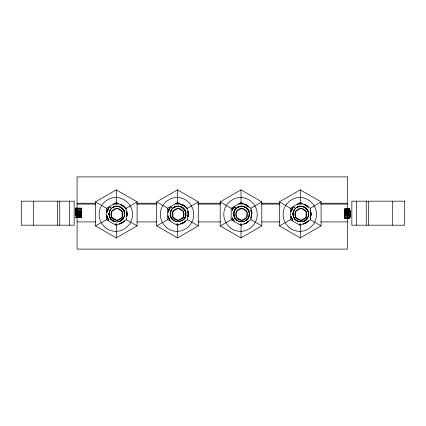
<?xml version="1.0" encoding="UTF-8"?>
<svg xmlns="http://www.w3.org/2000/svg" width="426" height="426" viewBox="0 0 426 426"><rect width="100%" height="100%" fill="white"/><g stroke="black" fill="none" stroke-linecap="round" stroke-linejoin="round"><path stroke-width="0.64" d="M116.287 237.91L137.092 225.897L137.092 201.871L116.287 189.858L95.477 201.871L95.477 225.897L116.287 237.91L116.383 225.471L119.147 223.879M177.493 237.91L198.298 225.897L198.298 201.871L177.493 189.858L156.683 201.871L156.683 225.897L177.493 237.91L177.594 225.471L180.352 223.879M185.784 214.076L185.715 213.032M188.154 214.076L187.818 211.44M240.983 237.91L261.788 225.897L261.788 201.871L240.983 189.858L220.173 201.871L220.173 225.897L240.983 237.91L241.084 225.471L243.842 223.879M251.638 214.076L251.553 215.391M300.266 237.91L321.076 225.897L321.076 201.871L300.266 189.858L279.461 201.871L279.461 225.897L300.266 237.91L300.367 225.471L303.126 223.879M310.842 215.391L310.799 212.734M108.88 214.065L108.949 213.021L108.949 215.103L108.971 214.054M109.115 213.032L109.12 215.093M124.488 215.045L124.552 214.065M126.799 211.387L127.15 214.076L126.746 216.722M127.161 214.054L126.799 216.733M170.182 214.076L170.246 213.021M170.325 213.032L170.522 216.094M170.917 217.036L170.363 214.033L170.911 211.094M170.368 214.065L170.427 213.059M185.848 215.077L185.912 214.028M188.223 214.081L187.818 216.658M188.212 215.412L188.212 212.718L187.951 216.722M233.672 214.076L233.874 211.999M233.81 213.032L234.012 216.094M234.406 217.036L233.853 214.033L234.401 211.094M249.189 215.045L249.205 213.032M249.332 214.081L248.289 217.942M249.402 214.028L249.135 216.083M251.702 215.412C251.872 206.637 252.064 217.798 251.095 218.011L251.713 215.386M292.955 213.016L292.96 215.109M293.019 213.021L293.024 215.103M293.099 213.032L293.099 215.093M308.472 215.045L308.546 213.016L308.546 215.066L307.971 216.999M310.884 214.044L310.794 215.38M109.157 214.065L109.423 216.057M109.221 213.059L109.381 216.073M233.853 214.065L234.119 216.057M106.878 212.739L107.554 210.204L108.875 207.915M109.184 213.059L109.706 211.094M124.041 217.026L124.562 215.045L124.509 213.032M124.44 216.083L124.637 215.055M126.613 216.658L126.82 212.734M126.671 216.706L127.028 214.044L126.682 211.418M168.084 212.739L169.346 209.028M170.182 213.032L170.384 211.999M170.246 213.043L170.448 212.01M170.325 213.053L170.522 212.031M185.773 215.045L185.246 217.026M185.72 216.104L185.917 215.066M185.763 216.11L185.965 215.077M187.887 216.674L188.148 215.37M188.042 216.733L188.308 215.407M233.645 213.021L233.853 211.999M233.815 213.053L234.012 212.031M249.21 216.104L249.407 215.066M249.253 216.11L249.455 215.077M293.168 213.059L293.69 211.094M308.621 215.055L307.636 217.979M107.331 210.093L106.889 211.381L107.964 208.9M107.075 211.44L108.827 207.872M109.573 211.03L109.237 212.01L110.664 209.294M109.423 212.068L109.743 211.115M117.864 221.77C120.941 221.366 123.583 219.055 124.365 216.046M168.1 211.381L168.536 210.093M168.137 211.397L169.883 207.766M168.281 211.44L168.707 210.188M170.629 212.068L171.955 209.368M234.012 212.052L235.413 209.336L234.891 210.21M249.008 216.035L248.22 217.888M250.882 217.904L251.308 216.658M250.951 217.931L251.723 214.044L250.951 210.162M290.979 211.418L291.948 208.9M291.054 211.44L291.49 210.156M291.118 211.45L292.854 207.931M293.551 211.03L293.221 212.01L294.648 209.294M310.234 217.931L310.921 215.37L310.921 212.723M310.298 217.99L311.087 214.049L310.309 210.135M310.352 218.005L311.172 214.06L310.373 210.098M107.427 210.156L108.768 207.824M109.706 211.104L110.717 209.336M123.54 217.899L123.987 216.994M168.568 210.125L169.175 208.9M168.632 210.156L169.974 207.824M170.72 211.024L171.758 209.214M170.783 211.056L171.811 209.246M170.853 211.083L171.87 209.294M183.505 219.486L185.193 216.994L185.773 213.016M184.799 217.942L185.315 217.036M185.385 217.063L184.351 218.879M184.969 218.032L185.427 217.09M232.058 210.125L233.373 207.766M232.122 210.156L233.453 207.851M232.197 210.188L232.788 208.969M232.255 210.204L233.565 207.931M234.188 211.008L234.646 210.071M234.209 211.024L235.248 209.214M234.406 211.104L234.848 210.183M248.353 217.979L248.805 217.036M248.875 217.063L247.841 218.879M291.304 210.103L291.906 208.884M291.48 210.188L292.8 207.899M293.69 211.104L294.701 209.336M294.169 210.21L293.205 213.027L293.365 216.073M308.019 217.01C307.029 219.592 304.489 221.254 301.848 221.77M107.954 208.921L108.71 207.787M110.03 210.13L110.6 209.246M123.524 217.888L121.543 220.151M123.082 218.836L123.652 217.958M123.716 217.995L121.708 220.375M169.165 208.921L169.921 207.787M169.292 209.001L170.027 207.899M184.863 217.958L183.558 219.555M184.389 218.9L184.969 218.027M232.655 208.921L233.405 207.787M234.726 210.13L235.296 209.246M248.236 217.899L246.995 219.486M247.101 219.608L248.347 217.958M247.879 218.9L248.454 218.027M291.938 208.921L292.694 207.787M291.996 208.958L292.747 207.824M294.015 210.13L294.584 209.267M306.944 218.73L307.503 217.888M307.066 218.836L307.636 217.958M307.7 217.995C305.777 221.275 301.368 222.66 297.875 221.19M123.082 218.81L120.776 220.86M123.178 218.895L121.676 220.349M183.611 219.608L184.288 218.81M247.048 219.555L247.719 218.767M306.294 219.512L306.96 218.74M305.687 220.375L307.162 218.895M286.453 204.251L289.515 201.099L293.274 198.862A16.566 16.566 0 0 1 309.867 200.934L312.982 204.033L315.197 207.835A17.077 17.077 0 0 1 313.153 224.63L310.085 227.777L306.326 230.019A16.566 16.566 0 0 1 289.733 227.942M122.97 222.037L123.998 221.179M124.051 221.232L121.9 222.814M124.104 221.286L121.974 222.942M124.147 221.334L122.006 222.99L119.53 224.039M183.521 219.502L181.945 220.796M185.166 221.169L184.176 222.037L185.257 221.232M185.315 221.286L181.95 223.469M185.353 221.334L183.212 222.99M247.011 219.502L245.435 220.796M247.666 222.037L248.656 221.169L246.606 222.787L244.178 223.794M248.747 221.232L246.633 222.878M248.843 221.334L245.44 223.469M248.864 221.355L246.702 222.99L244.199 223.97M305.66 220.349L306.438 219.64M306.954 222.037L307.939 221.169M307.982 221.179L305.879 222.814M308.025 221.259L304.723 223.469M308.126 221.334L304.755 223.538M308.147 221.355L305.985 222.99L303.514 224.039M114.807 206.36L112.059 207.787L113.88 206.823M112.107 207.872L114.866 206.562M112.176 207.957L113.012 207.382M121.586 220.205L118.849 221.515M173.313 207.872C176.05 205.902 180.145 205.63 182.845 207.845M173.355 207.92L174.202 207.34M173.382 207.957L175.123 206.935M182.749 220.151L179.074 221.77M181.982 220.86L182.839 220.263M184.213 222.052L180.688 223.794M183.143 222.878L184.261 222.106M236.803 207.872L239.561 206.562M236.845 207.92L237.692 207.34M236.872 207.957L239.566 206.626L242.596 206.296M246.239 220.151L244.503 221.19M245.472 220.86L246.329 220.263M296.091 207.872L297.859 206.823M296.129 207.92L296.975 207.34M304.718 220.796L305.57 220.205M126.32 211.45L126.32 208.266L137.092 201.871M187.531 210.811L187.531 208.266L198.298 201.871M251.02 210.178L251.02 208.266L261.788 201.871M310.304 210.178L310.304 208.266L321.076 201.871M116.383 225.471L106.452 219.736L106.452 208.266L116.383 202.526L120.249 204.757M124.115 221.014L126.32 219.736L137.092 225.897M177.594 225.471L167.658 219.736L167.658 208.266L177.594 202.526L180.352 204.118M185.321 221.014L187.531 219.736L198.298 225.897M241.084 225.471L231.148 219.736L231.148 208.266L241.084 202.526L243.842 204.118M248.811 221.014L251.02 219.736L261.788 225.897M300.367 225.471L290.431 219.736L290.431 208.266L300.367 202.526L304.233 204.757M307.545 221.328L310.304 219.736L321.076 225.897M95.477 225.897L106.452 219.736M156.683 225.897L167.658 219.736M220.173 225.897L231.148 219.736M279.461 225.897L290.431 219.736M112.917 207.238L113.849 206.748M119.855 221.318L120.782 220.833M119.882 221.387L120.819 220.897M121.911 222.787L119.482 223.794M120.739 223.469L121.948 222.846M120.771 223.538L121.99 222.915M174.09 207.18L175.022 206.716M174.122 207.238L176.034 206.418M237.58 207.18L238.512 206.716M237.612 207.238L239.524 206.418M246.723 223L244.215 224.017M296.938 207.302L298.844 206.562M296.997 207.393L299.835 206.365M303.834 221.318L304.798 220.897M303.866 221.387L304.824 220.945M305.895 222.787L303.466 223.794M113.838 206.78L114.828 206.418M113.912 206.951L115.856 206.365M119.525 223.938L120.787 223.506M119.504 223.97L120.808 223.565M175.075 206.855L176.055 206.493M180.07 221.573L181.039 221.222L180.086 221.648M180.709 223.863L181.966 223.437M180.709 223.97L183.223 222.968L180.725 224.017M238.539 206.78L239.545 206.493M242.564 221.77L244.529 221.222M243.576 221.648L244.551 221.318M244.199 223.863L245.456 223.437M297.795 206.716L298.807 206.418M297.822 206.78L298.828 206.493M303.504 223.938L304.771 223.506M303.482 223.97L304.792 223.565M176.023 206.45L179.117 206.157M176.044 206.525L177.056 206.296M117.864 221.68L118.849 221.483M180.06 221.504L178.057 221.77L175.075 221.248M298.85 206.626L301.869 206.365L304.728 207.34M243.55 221.504L241.547 221.77L238.533 221.318M115.526 204.017L118.156 204.017M115.819 206.147L117.911 206.157M115.813 206.179L117.906 206.216M115.819 206.248L116.873 206.232M176.731 204.017L179.362 204.017M177.024 206.179L178.073 206.093M177.056 206.429L180.081 206.562L181.955 207.34M240.221 204.017L242.852 204.017M240.514 206.179L242.607 206.157M240.52 206.248L242.602 206.216M240.546 206.429L243.592 206.493M299.505 204.017L302.135 204.017M299.797 206.179L301.89 206.157M299.803 206.248L301.89 206.216M299.813 206.322L301.88 206.296L304.803 207.206M76.563 213.069L81.366 213.027M344.634 213.325L349.437 213.277M77.085 203.234L95.68 203.234M114.94 203.234L118.258 203.234M136.852 203.234L156.779 203.234M176.039 203.234L179.357 203.234M197.952 203.234L220.535 203.234M239.13 203.234L243.113 203.234M261.708 203.234L279.642 203.234M298.237 203.234L302.22 203.234M320.815 203.234L347.382 203.234M77.085 204.086L95.68 204.086M112.949 204.086L115.6 204.086M136.852 204.086L156.779 204.086M175.374 204.086L176.699 204.086M197.952 204.086L220.535 204.086M238.464 204.086L239.795 204.086M261.708 204.086L279.642 204.086M296.906 204.086L299.563 204.086M320.815 204.086L347.382 204.086M75.359 208.08L81.366 208.08L81.366 217.654L75.359 217.654L75.359 217.382M75.359 208.511L81.366 208.511M349.437 208.745L344.634 208.692L344.634 218.266M344.634 208.964L349.437 208.964M81.366 209.187L75.359 209.187L75.359 215.955L81.366 215.955M344.634 209.544L349.437 209.544M75.359 210.109L81.366 210.109M344.634 210.396L350.641 210.396L350.641 217.164L344.634 217.164M344.634 210.508L349.437 210.508M76.563 211.03L81.366 211.03M75.359 211.221L81.366 211.221M344.634 211.323L349.437 211.323M344.634 211.45L350.641 211.45M76.563 211.994L81.366 211.994M344.634 212.302L349.437 212.302M75.359 212.446L81.366 212.446M344.634 212.649L350.641 212.649M75.359 213.698L81.366 213.698M344.634 213.9L350.641 213.9M76.563 214.049L81.366 214.049M344.634 214.353L349.437 214.353M75.359 214.896L81.366 214.896M76.563 215.029L81.366 215.029M344.634 215.125L350.641 215.125M344.634 215.316L349.437 215.316M76.563 215.844L81.366 215.844M344.634 216.238L350.641 216.238M76.563 216.802L81.366 216.802M76.563 217.382L81.366 217.382M75.359 217.601L81.366 217.601M344.634 217.835L349.437 217.835M344.634 217.995L349.437 217.995M344.634 218.213L349.437 218.266M77.085 221.914L95.68 221.914M116.266 221.914L117.597 221.914M136.852 221.914L156.779 221.914M197.952 221.914L220.535 221.914M261.708 221.914L279.642 221.914M320.815 221.914L347.382 221.914M178.057 206.189L179.112 206.216M299.829 221.701L300.841 221.76M299.547 224.055L300.857 224.129M299.542 224.124L300.863 224.204M240.546 221.701L241.553 221.76M240.259 224.055L241.574 224.129M240.253 224.124L241.574 224.204M176.769 224.055L178.084 224.129M176.763 224.124L178.084 224.204M176.721 224.23L178.084 224.278M176.721 224.284L178.073 224.38M115.563 224.055L116.873 224.129M115.558 224.124L116.878 224.204M301.848 206.429L303.797 206.935L306.337 208.575M242.58 206.248L243.587 206.45M242.564 206.386L244.535 206.892L247.107 208.527M299.808 221.77L296.933 220.796L295.319 219.555M179.08 206.322L180.107 206.493M239.561 221.483L240.546 221.68M118.886 206.45L115.845 206.386L119.866 206.823M117.869 206.386L118.859 206.61M177.056 221.701L174.197 220.743M302.891 206.381L303.898 206.695M297.817 221.318L298.802 221.69L297.79 221.387M244.22 204.065L245.504 204.496M244.194 204.134L246.702 205.135L248.832 206.775M244.167 204.203L245.477 204.597M244.151 204.278L247.74 205.998M243.555 206.583L246.233 207.957M238.56 221.248L239.55 221.547L236.872 220.151M238.539 221.36L239.513 221.69M180.72 204.081L183.212 205.135M180.704 204.134L181.987 204.597M180.683 204.203L183.148 205.257M180.661 204.278L183.1 205.289M180.054 206.626L181.018 206.935M118.907 206.381L121.682 207.787M118.87 206.525L120.787 207.276M118.849 206.626L119.812 206.935M113.864 221.248L115.845 221.744L113.896 221.19L111.383 219.507L113.896 221.222L112.911 220.86M113.833 221.318L114.818 221.69L112.879 220.924L111.282 219.608M304.771 204.517L307.109 205.886M304.744 204.565L305.964 205.194M304.718 204.634L305.921 205.257M304.686 204.704L307.945 206.945M303.844 206.78L306.39 208.527M296.97 220.743L297.875 221.222M245.461 204.565L246.675 205.194M245.429 204.634L246.638 205.257M244.588 206.716L245.52 207.206M244.561 206.78L245.482 207.276M181.971 204.565L183.185 205.194M181.098 206.716L182.03 207.206M181.007 206.951L182.743 207.957M120.766 204.565L122.006 205.135M120.734 204.634L121.98 205.194M120.707 204.704L123.045 205.998M119.818 206.908L122.353 208.575M307.545 206.669L310.304 208.266M248.811 206.988L251.02 208.266M185.321 206.988L187.531 208.266M124.115 206.988L126.32 208.266M279.461 201.871L290.431 208.266M220.173 201.871L231.148 208.266M156.683 201.871L167.658 208.266M95.477 201.871L106.452 208.266M305.948 205.156L307.071 205.934M305.911 205.22L307.029 205.998M304.728 207.302L305.57 207.904M296.933 220.833L295.309 219.587L294.078 217.931M296.038 220.29L296.895 220.86M246.665 205.156L247.788 205.934M246.579 205.343L248.662 206.945L247.687 206.024M245.445 207.302L246.334 207.845M236.11 219.486L235.445 218.73L237.681 220.769M236.755 220.29L237.649 220.833M185.347 206.775L183.207 205.114L184.298 205.934M183.137 205.22L184.25 205.998M183.089 205.343L185.172 206.945M181.929 207.355L183.617 208.527M173.355 220.178L174.191 220.769M173.313 220.226L174.159 220.833L173.265 220.29M121.969 205.156L124.136 206.775M121.927 205.22L123.093 205.934M121.884 205.343L122.976 206.077M120.846 207.148L123.189 209.214M120.75 207.302L121.639 207.845M112.054 220.29L112.949 220.833M307.066 205.907L308.12 206.775M307.018 205.966L308.078 206.818M306.97 206.024L307.977 206.924M305.698 207.728L306.48 208.426M305.671 207.755L307.13 209.251M296.145 220.167L294.696 218.746M247.735 205.966L248.795 206.818M246.382 207.755L248.47 210.077M246.34 207.813L247.841 209.251L247.112 208.49M246.26 207.92L247.655 209.379L249.066 212.068M236.116 219.518L236.861 220.167M184.293 205.907L185.305 206.818M184.197 206.024L185.251 206.876M184.351 209.251L182.892 207.755L184.975 210.082M182.77 207.92L183.563 208.575M172.621 219.486L173.382 220.151M173.371 220.167L171.923 218.746M123.082 205.907L124.099 206.818M123.039 205.966L124.046 206.876M122.992 206.024L123.982 206.898M121.687 207.755L123.146 209.251M121.644 207.813L122.406 208.527M121.538 207.957L122.294 208.623M111.404 219.502L110.717 218.746M235.732 208.405L236.009 208.564M172.248 208.405L172.562 208.676L172.285 208.25M289.728 227.947L286.618 224.848L284.408 221.041A17.077 17.077 0 0 1 286.453 204.246M230.445 227.947L227.335 224.848L225.12 221.041A17.077 17.077 0 0 1 227.165 204.246L230.232 201.099L233.991 198.862A16.566 16.566 0 0 1 250.584 200.934L253.699 204.033L255.909 207.835A17.077 17.077 0 0 1 253.864 224.63L250.802 227.777L247.037 230.019A16.566 16.566 0 0 1 230.45 227.942M166.955 227.947L163.845 224.848L161.63 221.041A17.077 17.077 0 0 1 163.675 204.246L166.742 201.099L170.501 198.862A16.566 16.566 0 0 1 187.094 200.934L190.209 204.033L192.419 207.835A17.077 17.077 0 0 1 190.374 224.63L187.312 227.777L183.553 230.019A16.566 16.566 0 0 1 166.96 227.942M105.749 227.947L102.639 224.848L100.424 221.041A17.077 17.077 0 0 1 102.469 204.246L105.531 201.099L109.296 198.862A16.566 16.566 0 0 1 125.888 200.934L129.003 204.033L131.213 207.835A17.077 17.077 0 0 1 129.169 224.63L126.107 227.777L122.342 230.019A16.566 16.566 0 0 1 105.749 227.942M306.4 208.49L307.705 210.114M306.294 208.575L307.971 211.12M306.278 208.623L307.636 210.151M295.255 219.64L294.015 218.021M294.531 218.873L295.213 219.678M247.011 208.575L247.692 209.352M234.795 217.979L234.268 217.042L236.025 219.587M235.285 218.857L235.972 219.64M234.433 221.169L232.255 217.899M183.622 208.49L184.863 210.151M183.521 208.575L185.198 211.12M183.505 208.623L184.724 210.22M171.87 218.783L172.535 219.587M172.487 219.608L170.714 217.074M124.041 211.104L122.31 208.575L123.721 210.114M111.415 219.486L109.418 216.03M110.025 217.974L111.33 219.587M110.526 218.9L111.213 219.688L110.606 218.879M235.402 218.767L234.337 217.015M171.912 218.767L171.358 217.904L171.875 218.831M110.707 218.767L110.094 217.931M123.039 209.315L123.657 210.151M307.125 209.209L307.716 210.093M123.141 209.209L124.227 211.019M248.417 210.071L248.88 211.046M184.927 210.071L185.39 211.046M123.716 210.071L124.184 211.046M294.169 217.888L294.733 218.756M292.854 220.173L291.118 216.653M292.737 220.263L290.99 216.69M247.836 209.209L248.422 210.114M248.353 210.151L247.778 209.251L248.289 210.188M234.79 217.931L235.365 218.831M235.237 218.895L234.188 217.116M232.782 219.113L233.517 220.215M233.453 220.263L232.133 217.952M232.628 219.225L232.058 217.979L233.379 220.343M186.194 207.819L186.929 208.942M184.346 209.209L184.932 210.114M171.151 218.027L171.747 218.895M169.346 219.081L170.075 220.173M170.027 220.215L168.717 217.92M169.175 219.182L169.921 220.301M168.089 216.712L169.889 220.343M108.875 220.178L107.501 217.926M108.028 219.145L108.758 220.263M107.954 219.188L108.715 220.301L106.878 216.712L107.922 219.198M169.127 219.198L168.531 218.016M307.636 210.103L308.621 213.005M307.572 210.146L308.094 211.078M294.174 217.915L293.402 216.03M293.626 217.015L294.137 217.942M293.626 217.063L294.078 217.979M291.304 218.016L292.662 220.343L290.926 216.712M248.283 210.146L248.805 211.078M234.438 216.983L234.891 217.915M184.863 210.103L185.321 211.078M184.793 210.146L185.576 212.068M171.401 217.915L170.624 216.03M170.853 217.015L171.305 217.979M170.778 217.042L171.236 218.021M168.643 217.952L169.223 219.156M123.652 210.103L124.11 211.078M123.519 210.22L123.966 211.12M109.706 216.994L110.158 217.942M109.642 217.015L110.1 217.979M108.14 219.081L106.878 215.364M233.842 216.099L233.645 215.103M310.165 210.194L310.847 212.734M308.019 211.056L308.424 212.047M307.971 211.083L308.493 213.064M293.296 216.046L293.69 217.036M293.221 216.067L293.557 217.095M251.09 210.098L251.793 212.723M251.063 210.114L251.702 212.718M250.882 210.194L251.308 211.44M248.662 211.12L249.263 213.064M234.012 216.046L234.343 217.063M185.193 211.083L185.72 213.064M168.291 216.669L168.771 217.904M168.217 216.69L168.632 217.958M168.137 216.712L168.579 217.979M124.371 212.068L124.041 211.056L124.568 213.064M109.317 216.046L109.706 217.036M109.237 216.067L109.573 217.095M107.011 216.69L107.437 217.952M249.253 211.983L249.46 213.005M308.349 212.02L308.621 213.059M293.205 215.039L293.402 216.057M249.205 211.983L249.412 213.016M249.135 211.999L249.338 213.059M233.874 216.126L233.736 215.082M187.887 211.418L188.148 212.723M185.715 211.983L185.922 213.016M185.645 211.999L185.848 213.059M185.571 212.02L185.773 213.064M170.246 215.082L170.448 216.115M170.176 215.066L170.384 216.126M168.084 215.364L168.339 216.653M126.756 211.403L127.092 214.081M124.44 211.999L124.642 213.059M249.332 213.005L249.407 214.081M233.736 215.103L233.666 214.054M185.848 213.005L185.917 214.081M170.176 214.022L170.246 215.103M300.266 189.858L300.367 202.526M240.983 189.858L241.084 202.526M177.493 189.858L177.594 202.526M116.287 189.858L116.383 202.526M392.687 201.163L392.687 225.189M368.66 201.163L368.66 225.189M366.259 201.163L366.259 225.189M356.647 201.163L356.647 225.189M349.437 208.5L349.437 218.458M310.304 217.824L310.304 219.736M251.02 217.824L251.02 219.736M187.531 217.185L187.531 219.736M126.32 216.552L126.32 219.736M76.563 207.888L76.563 217.846M69.353 201.163L69.353 225.189M59.741 201.163L59.741 225.189M57.34 201.163L57.34 225.189M33.313 201.163L33.313 225.189M116.905 208.367L111.703 211.371L111.703 217.377L116.905 220.38L122.108 217.377L122.108 211.371L116.905 208.367M178.111 208.367L172.908 211.371L172.908 217.377L178.111 220.38L183.313 217.377L183.313 211.371L178.111 208.367M241.601 208.367L236.398 211.371L236.398 217.377L241.601 220.38L246.803 217.377L246.803 211.371L241.601 208.367M300.884 208.367L295.681 211.371L295.681 217.377L300.884 220.38L306.086 217.377L306.086 211.371L300.884 208.367M347.382 176.902L77.085 176.902L77.085 249.098L347.382 249.098L347.382 176.902M74.156 201.163L21.3 201.163L21.3 225.189L74.156 225.189L74.156 201.163M404.7 201.163L351.844 201.163L351.844 225.189L404.7 225.189L404.7 201.163M293.716 207.004L295.458 208.548L293.716 207.004M234.433 207.004L236.169 208.548L234.433 207.004M170.943 207.004L172.679 208.548L170.943 207.004M109.738 207.004L111.474 208.548L109.738 207.004M125.734 208.932L124.988 207.819L125.723 208.942M188.303 212.723L188.042 211.392L188.281 212.712M113.902 219.576A6.007 6.007 0 0 0 122.912 214.374A6.007 6.007 0 0 0 113.902 209.171A6.007 6.007 0 0 0 113.902 219.576M175.107 219.576A6.007 6.007 0 0 0 184.117 214.374A6.007 6.007 0 0 0 175.107 209.171A6.007 6.007 0 0 0 175.107 219.576M238.597 219.576A6.007 6.007 0 0 0 247.607 214.374A6.007 6.007 0 0 0 238.597 209.171A6.007 6.007 0 0 0 238.597 219.576M297.88 219.576A6.007 6.007 0 0 0 306.89 214.374A6.007 6.007 0 0 0 297.88 209.171A6.007 6.007 0 0 0 297.88 219.576"/></g></svg>
